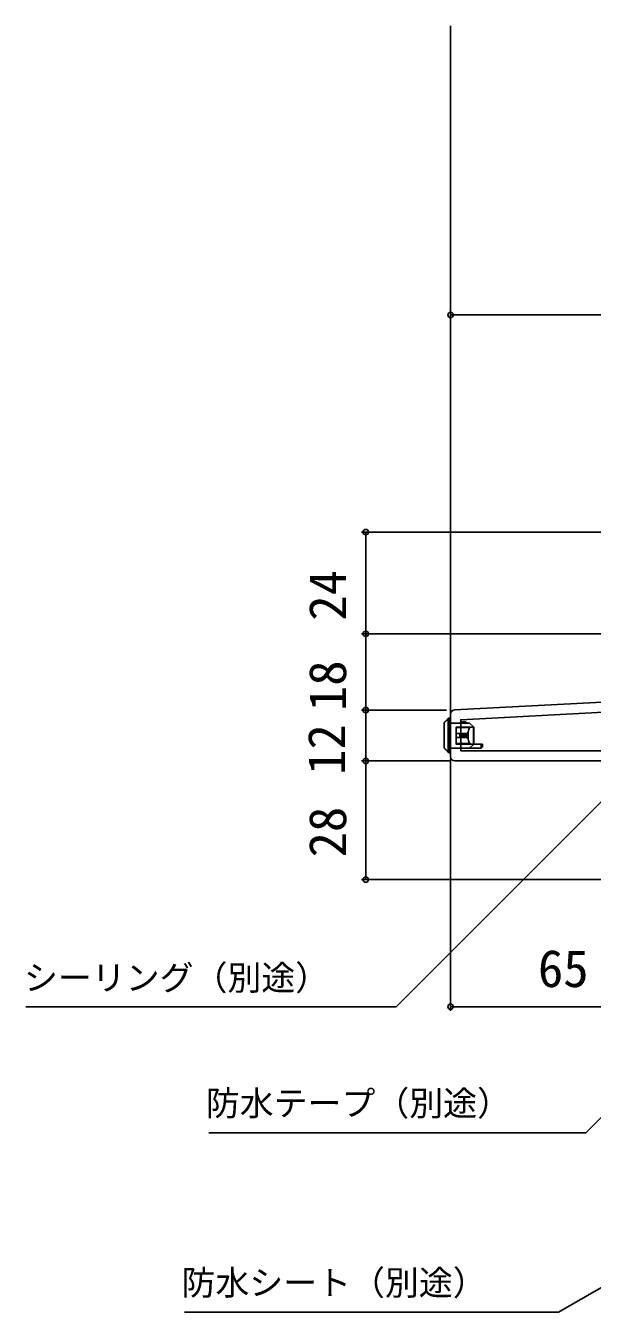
# Model space of a CAD drawing. Units: millimetres, scale not verified. Extents: x -525 to 525, y -783 to 778.
# Drawn here: x -5.2 to 128.4, y 85.2 to 388.8 of the extents above; entities that cross this region are included whole.
import ezdxf
from ezdxf.enums import TextEntityAlignment as Align

# ---------------------------------------------------------------- set-up
doc = ezdxf.new("R2010")
doc.units = ezdxf.units.MM
doc.header["$LTSCALE"] = 4
for name, color, linetype in [('0-2_YKK_11', 7, 'Continuous'), ('0-3_YKK_12', 2, 'Continuous'), ('0-4_YKK_13', 4, 'Continuous'), ('0-6_YKK_D', 6, 'Continuous')]:
    doc.layers.add(name, color=color, linetype=linetype)
doc.styles.add('ＭＳ ゴシック', font='')
doc.styles.get('ＭＳ ゴシック').set_extended_font_data('MS Gothic')

msp = doc.modelspace()

# ---------------------------------------------------------------- linework, layer by layer
at = {"layer": '0-2_YKK_11'}
msp.add_line((95, 226.351), (95, 216.3), dxfattribs=at)
for points in [[(146.215, 244.126), (147.207, 238.5), (142.4, 238.5), (142.4, 243.856), (142.942, 244.724), (142.623, 245.3), (140, 245.3), (140, 229.658), (95.948, 227.35)], [(96, 215.3), (156.6, 215.3), (156.6, 187.3), (160, 187.3), (160, 189.2), (159.5, 189.7), (159, 190.2), (159, 215.3), (210, 215.3), (210, 219.542), (209.88, 219.725), (209.88, 220.275), (210, 220.458), (210, 223.1)]]:
    msp.add_lwpolyline(points, dxfattribs=at)
msp.add_lwpolyline([(140, 227.255), (97.4, 225.022), (97.4, 217.7), (140, 217.7)], close=True, dxfattribs=at)
for centre, start, end in [((96, 226.351), 93.00003, 180), ((96, 216.3), 180.00001, 269.99999)]:
    msp.add_arc(centre, 1, start, end, dxfattribs=at)
at = {"layer": '0-3_YKK_12'}
msp.add_line((95, 388.8), (95, 226.351), dxfattribs=at)
at = {"layer": '0-4_YKK_13'}
for p, q in [((94.326, 225.096), (93.506, 224.276)), ((94.624, 225.4), (94.62, 225.395)), ((93.5, 218.376), (93.5, 224.276)), ((93.506, 224.276), (93.5, 224.276)), ((93.506, 224.276), (93.506, 218.424)), ((94.452, 218.2), (94.452, 224.4)), ((94.746, 224.4), (94.452, 224.4)), ((94.746, 224.4), (94.746, 218.2)), ((95, 224.4), (95, 218.2)), ((99.5, 224.2), (95, 224.2)), ((96.3, 223.3), (99.736, 223.3)), ((96.3, 223.196), (96.3, 223.3)), ((96.3, 223.196), (96.3, 221.8)), ((99.557, 223.196), (96.3, 223.196)), ((97.2, 221.8), (96.3, 221.8)), ((96.3, 221.8), (96.3, 220.8)), ((97.2, 221.8), (97.2, 220.8)), ((97.641, 221.8), (97.2, 221.8)), ((97.783, 221.8), (97.783, 220.8)), ((98.2, 221.8), (97.783, 221.8)), ((98.2, 221.8), (98.2, 220.8)), ((98.333, 221.8), (98.2, 221.8)), ((98.514, 221.8), (98.514, 220.8)), ((98.55, 221.8), (98.742, 221.8)), ((98.742, 221.8), (98.742, 220.8)), ((98.972, 221.8), (98.742, 221.8)), ((98.972, 221.8), (98.972, 220.8)), ((99.112, 222.196), (99.112, 220.404)), ((100.435, 223.3), (99.736, 223.3)), ((100.435, 219.3), (100.435, 223.3)), ((96.3, 220.8), (96.3, 219.404)), ((96.3, 219.404), (99.557, 219.404)), ((97.783, 220.8), (97.641, 220.8)), ((98.2, 220.8), (97.783, 220.8)), ((98.333, 220.8), (98.2, 220.8)), ((98.514, 220.8), (98.333, 220.8)), ((98.55, 220.8), (98.514, 220.8)), ((98.742, 220.8), (98.55, 220.8)), ((98.972, 220.8), (98.742, 220.8)), ((99.5, 218.3), (100.5, 219.3)), ((100.435, 219.3), (99.736, 219.3)), ((102.2, 219.3), (102.5, 219.3)), ((93.506, 218.424), (94.369, 217.561)), ((94.512, 217.288), (94.451, 217.349)), ((94.746, 218.2), (94.452, 218.2)), ((94.663, 217.287), (94.724, 217.2)), ((99.5, 218.3), (95, 218.3)), ((102.2, 218.3), (99.5, 218.3))]:
    msp.add_line(p, q, dxfattribs=at)
for points in [[(93.588, 224.488), (94.408, 225.308), (94.412, 225.312)], [(94.624, 225.4), (95, 225.4), (95, 224.4), (94.746, 224.4)], [(97.133, 224.2), (98.2, 224.6), (99, 224.2)], [(97.641, 220.8), (97.641, 221.8), (97.783, 221.8)], [(98.333, 220.8), (98.333, 221.8), (98.514, 221.8)], [(98.55, 220.8), (98.55, 221.8), (98.514, 221.8)], [(98.972, 221.8), (99.052, 221.994), (99.112, 222.196)], [(100.435, 223.3), (100.5, 223.3), (99.5, 224.2)], [(100.5, 223.3), (100.5, 219.3), (100.435, 219.3)], [(97.641, 220.8), (97.2, 220.8), (96.3, 220.8)], [(99.736, 219.3), (96.3, 219.3), (96.3, 219.404)], [(99.112, 220.404), (99.053, 220.602), (98.972, 220.8)], [(102.2, 218.3), (102.2, 219.3), (100.5, 219.3)], [(102.5, 219.3), (102.5, 218.6), (102.2, 218.3)], [(94.451, 217.349), (93.5, 218.3), (93.5, 218.376)], [(94.746, 218.2), (95, 218.2), (95, 217.2), (94.724, 217.2)]]:
    msp.add_lwpolyline(points, dxfattribs=at)
for centre, radius, start, end in [((94.63, 225.091), 0.304, 91.7644, 179.04855), ((94.61, 225.109), 0.284, 135.21566, 182.49633), ((94.617, 225.099), 0.295, 89.30544, 134.94469), ((94.624, 225.1), 0.3, 90, 135), ((93.8, 224.276), 0.3, 135, 180), ((93.789, 224.288), 0.284, 135.21566, 182.49633), ((94.652, 217.549), 0.284, 177.50367, 224.78434), ((94.681, 217.601), 0.314, 187.32627, 266.78077), ((94.617, 217.523), 0.24, 226.38814, 281.18869), ((94.724, 217.5), 0.3, 225, 270)]:
    msp.add_arc(centre, radius, start, end, dxfattribs=at)
for centre, major_axis, ratio, start_param, end_param in [((94.312, 224.4), (0, 0.7), 0.2, 4.712389, 6.1791526), ((94.606, 224.4), (0, 1), 0.14, 4.712389, 6.1791526), ((101.289, 221.3), (0, 2.9), 0.789474, 0.8581397, 1.2566748), ((99.736, 223), (0, 0.3), 0.789474, 6.2831853, 7.141325), ((101.289, 221.3), (0, 2.9), 0.789474, 1.8849178, 2.283453), ((99.736, 219.6), (0, 0.3), 0.789474, 2.283453, 3.1415927), ((93.8, 218.424), (0.286, 0.119), 0.756388, 2.640578, 2.8379736), ((94.312, 218.2), (0, 0.7), 0.2, 3.5625567, 4.712389), ((94.606, 218.2), (0, 1), 0.14, 3.5625567, 4.712389)]:
    msp.add_ellipse(centre, major_axis=major_axis, ratio=ratio, start_param=start_param, end_param=end_param, dxfattribs=at)
at = {"layer": '0-6_YKK_D'}
for p, q in [((95, 301.559), (95, 321.559)), ((95, 320.559), (210, 320.559)), ((144.218, 269.299), (74, 269.299)), ((75, 245.3), (75, 269.299)), ((139.5, 245.3), (74, 245.3)), ((138.5, 245.3), (74, 245.3)), ((75, 227.3), (75, 245.3)), ((94, 227.3), (74, 227.3)), ((93, 227.3), (74, 227.3)), ((75, 215.3), (75, 227.3)), ((95, 215.8), (95, 156.3)), ((95, 215.3), (74, 215.3)), ((92, 215.3), (74, 215.3)), ((75, 215.3), (75, 187.3)), ((156.1, 187.3), (74, 187.3)), ((95, 157.3), (160, 157.3))]:
    msp.add_line(p, q, dxfattribs=at)
for points in [[(133.498, 208.6), (131.695, 206.797), (82.198, 157.3), (-5.231, 157.3)], [(159, 159.599), (157.197, 157.796), (126.945, 127.543), (37.985, 127.543)], [(160, 108.006), (157.792, 106.731), (120.498, 85.2), (32.215, 85.2)]]:
    msp.add_lwpolyline(points, dxfattribs=at)
for centre in [(95, 320.559), (75, 269.299), (75, 245.3), (75, 245.3), (75, 227.3), (75, 227.3), (75, 215.3), (75, 215.3), (75, 187.3), (95, 157.3)]:
    msp.add_circle(centre, 0.637, dxfattribs=at)

# ---------------------------------------------------------------- texts
at = {"layer": '0-6_YKK_D', "style": 'ＭＳ ゴシック'}
for s, p in [('24', (73, 248.402)), ('18', (73, 227.061)), ('12', (72.751, 212.019)), ('28', (73, 192.539))]:
    msp.add_text(s, height=8.798, rotation=90, dxfattribs=at).set_placement(p, align=Align.BOTTOM_LEFT)
for s, height, p in [('65', 8.798, (115.604, 159.3)), ('シーリング（別途）', 5.865, (-5.643, 159.455)), ('防水テープ（別途）', 5.865, (37.251, 129.834)), ('防水シート（別途）', 5.865, (31.521, 87.491))]:
    msp.add_text(s, height=height, dxfattribs=at).set_placement(p, align=Align.BOTTOM_LEFT)

doc.saveas('drawing.dxf')
